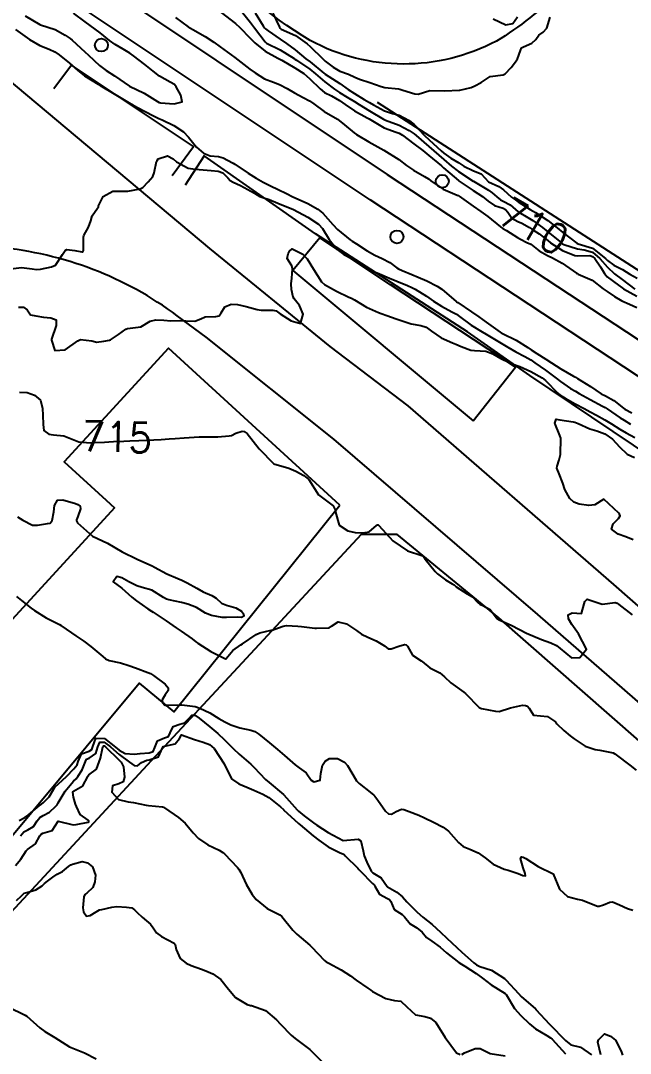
# Model space of a CAD drawing. Header units: metres. Extents: x 286371 to 293043, y 7462578 to 7466404.
# Drawn here: x 290257.3 to 290338.4, y 7463585.7 to 7463723.2 of the extents above; entities that cross this region are included whole.
import ezdxf
from ezdxf.enums import TextEntityAlignment as Align

# ---------------------------------------------------------------- set-up
doc = ezdxf.new("R2010")
doc.units = ezdxf.units.M
doc.header["$MEASUREMENT"] = 0
for name, color, linetype in [('Cemitério', 206, 'Continuous'), ('Cotas', 45, 'Continuous'), ('Curvas de Nivel 1m', 11, 'Continuous'), ('Curvas de Nivel 5m', 15, 'Continuous'), ('Divisas', 45, 'Continuous'), ('Edificações', 30, 'Continuous'), ('Linha Férrea', 20, 'Continuous'), ('Postes', 20, 'Continuous'), ('Vias primárias', 230, 'Continuous')]:
    doc.layers.add(name, color=color, linetype=linetype)
doc.styles.add('Style-STANDARD', font='STANDARD.shx')

msp = doc.modelspace()

# ---------------------------------------------------------------- linework, layer by layer
at = {"layer": 'Cemitério'}
msp.add_lwpolyline([(290252.66, 7463600.96), (290274.14, 7463624.13), (290287.31, 7463638.32), (290302.62, 7463654.84), (290307.3, 7463654.81), (290320.89, 7463643.68), (290361.84, 7463607.8), (290366.22, 7463603.97), (290366.71, 7463603.53), (290363.87, 7463600.55), (290362.96, 7463599.54), (290362.75, 7463599.73), (290354.17, 7463590.28), (290341.47, 7463576.29)], dxfattribs=at)
at = {"layer": 'Curvas de Nivel 1m', "flags": 128}
for points, elevation in [([(290257.87, 7463723.82), (290259.82, 7463722.66), (290259.85, 7463722.63), (290259.89, 7463722.61), (290261.84, 7463721.98), (290263.17, 7463721.26), (290263.83, 7463720.82), (290264.1, 7463720.59), (290265.8, 7463719.01), (290266.29, 7463718.56), (290267.77, 7463717.19), (290268.66, 7463716.52), (290269.75, 7463715.81), (290271.73, 7463714.47), (290273.72, 7463713.52), (290275.46, 7463712.42), (290275.69, 7463712.29), (290275.87, 7463712.23), (290277.69, 7463712.1), (290278.74, 7463712.36), (290278.58, 7463713.24), (290277.97, 7463714.38), (290277.73, 7463714.66), (290277.15, 7463714.97), (290275.75, 7463715.78), (290274.9, 7463716.43), (290273.78, 7463717.32), (290272.3, 7463718.47), (290271.8, 7463718.84), (290270.92, 7463719.38), (290269.82, 7463720), (290269.09, 7463720.52), (290267.84, 7463721.56), (290266.5, 7463722.55), (290265.86, 7463723.01), (290264.31, 7463724.16)], 711), ([(290286.8, 7463724.24), (290287.86, 7463722.93), (290288.39, 7463722.22), (290289.82, 7463720.34), (290290, 7463720.19), (290291.8, 7463719.28), (290293.65, 7463718.14), (290293.78, 7463718.05), (290293.99, 7463717.93), (290295.76, 7463716.7), (290296.51, 7463716.09), (290297.74, 7463715.01), (290299.04, 7463714.05), (290299.72, 7463713.63), (290300.74, 7463713), (290301.7, 7463712.4), (290302.33, 7463712), (290303.68, 7463711.18), (290305.57, 7463710.05), (290305.66, 7463710.01), (290305.81, 7463709.95), (290307.65, 7463709.25), (290309, 7463708.54), (290309.64, 7463708.12), (290309.91, 7463707.89), (290311.61, 7463706.42), (290312.26, 7463705.85), (290313.59, 7463704.68), (290314.6, 7463703.82), (290315.55, 7463703.08), (290317.51, 7463701.8), (290317.53, 7463701.79), (290319.52, 7463700.61), (290320.05, 7463700.27), (290320.64, 7463699.72), (290321.12, 7463699.33), (290321.5, 7463699.15), (290322.43, 7463698.64), (290323.48, 7463697.74), (290323.56, 7463697.67), (290324.78, 7463696.97), (290325.46, 7463696.56), (290326.75, 7463695.62), (290327.44, 7463695.08), (290329.26, 7463693.59), (290329.41, 7463693.49), (290329.59, 7463693.4), (290331.4, 7463692.79), (290332.27, 7463692.67), (290333.4, 7463692.34), (290334.37, 7463691.51), (290335.37, 7463690.36), (290336.33, 7463689.48), (290337.34, 7463688.7), (290339.04, 7463687.44)], 709), ([(290288.5, 7463724.22), (290289.56, 7463722.49), (290289.74, 7463722.2), (290289.84, 7463722.08), (290290.2, 7463721.83), (290291.82, 7463720.73), (290292.65, 7463720.15), (290293.8, 7463719.29), (290295.23, 7463718.11), (290295.78, 7463717.68), (290297.64, 7463716.19), (290297.75, 7463716.11), (290297.8, 7463716.07), (290299.74, 7463714.8), (290300.86, 7463714.03), (290301.72, 7463713.46), (290303, 7463712.7), (290303.7, 7463712.3), (290304.22, 7463711.98), (290305.68, 7463711.18), (290306.78, 7463710.83), (290307.67, 7463710.6), (290308.97, 7463709.9), (290309.66, 7463709.33), (290311.03, 7463707.87), (290311.63, 7463707.3), (290313.26, 7463705.84), (290313.6, 7463705.55), (290314.53, 7463704.87), (290315.57, 7463704.24), (290316.27, 7463703.79), (290317.56, 7463703.2), (290318.56, 7463702.77), (290319.53, 7463701.74), (290320.93, 7463701.12), (290321.52, 7463700.67), (290322.61, 7463699.69), (290323.14, 7463699.32), (290323.5, 7463699.08), (290325.11, 7463698.02), (290325.48, 7463697.81), (290325.79, 7463697.64), (290327.46, 7463696.56), (290328.68, 7463695.6), (290329.44, 7463694.99), (290331.3, 7463693.56), (290331.41, 7463693.51), (290331.47, 7463693.49), (290333.4, 7463692.87), (290335.11, 7463691.5), (290335.38, 7463691.23), (290336.24, 7463690.62), (290337.36, 7463690.06), (290338.34, 7463689.45), (290339.35, 7463688.89)], 708), ([(290290.83, 7463724.18), (290291.7, 7463722.32), (290291.8, 7463722.17), (290291.84, 7463722.12), (290291.94, 7463722.06), (290293.83, 7463721.2), (290295.41, 7463720.11), (290295.81, 7463719.74), (290297.47, 7463718.08), (290297.78, 7463717.8), (290298.84, 7463716.99), (290299.76, 7463716.45), (290300.9, 7463716.03), (290301.75, 7463715.65), (290302.37, 7463715.38), (290303.74, 7463714.94), (290305.27, 7463714.42), (290305.73, 7463714.29), (290307.57, 7463714.08), (290307.73, 7463714.06), (290308.14, 7463713.92), (290309.72, 7463713.45), (290310.2, 7463713.41), (290311.72, 7463713.86), (290313.72, 7463713.85), (290315.63, 7463713.9), (290315.73, 7463713.91), (290317.22, 7463714.28), (290317.74, 7463714.5), (290318.55, 7463714.95), (290319.75, 7463715.73), (290321.49, 7463715.97), (290321.76, 7463716.09), (290322.54, 7463716.93), (290323.13, 7463717.68), (290323.39, 7463718.09), (290323.81, 7463719.18), (290323.92, 7463719.56), (290324.2, 7463719.67), (290325.29, 7463720.18), (290325.83, 7463720.68), (290326.24, 7463721.23), (290326.82, 7463721.63), (290327.31, 7463722.17), (290327.75, 7463723.62)], 707), ([(290277.87, 7463723.6), (290279.55, 7463722.35), (290279.85, 7463722.16), (290280.19, 7463721.99), (290281.84, 7463721.08), (290282.99, 7463720.3), (290283.81, 7463719.69), (290285.78, 7463718.25), (290287.76, 7463716.72), (290288.47, 7463716.21), (290289.74, 7463715.45), (290290.91, 7463715), (290291.73, 7463714.69), (290292.72, 7463714.15), (290293.72, 7463713.55), (290294.86, 7463712.96), (290295.7, 7463712.49), (290296.27, 7463712.1), (290297.68, 7463711.1), (290299.44, 7463710.05), (290299.66, 7463709.9), (290300.38, 7463709.31), (290301.64, 7463708.25), (290301.98, 7463708.01), (290303.62, 7463707.06), (290305.6, 7463705.95), (290307.59, 7463704.68), (290308.64, 7463703.91), (290309.56, 7463703.27), (290311, 7463702.42), (290311.55, 7463702.1), (290311.87, 7463701.86), (290313.52, 7463700.73), (290315.35, 7463699.96), (290315.51, 7463699.88), (290315.63, 7463699.8), (290317.48, 7463698.47), (290318.53, 7463697.76), (290319.46, 7463697.1), (290321.15, 7463695.72), (290321.44, 7463695.5), (290321.92, 7463695.23), (290323.42, 7463694.33), (290323.82, 7463694.08), (290324.63, 7463693.66), (290325.18, 7463693.42), (290325.41, 7463693.24), (290326.29, 7463692.53), (290327.39, 7463691.9), (290328.06, 7463691.6), (290329.37, 7463690.88), (290331.27, 7463689.56), (290331.35, 7463689.5), (290331.47, 7463689.44), (290333.34, 7463688.61), (290334.79, 7463687.5), (290335.32, 7463687.11), (290336.33, 7463686.46), (290337.3, 7463685.9), (290338.29, 7463685.45), (290339.28, 7463684.98)], 711), ([(290320.17, 7463723.43), (290321.86, 7463722.61), (290322.77, 7463722.79), (290323.4, 7463723.68)], 706), ([(290256.55, 7463722), (290257.83, 7463721.09), (290258.42, 7463720.68), (290259.81, 7463719.88), (290261.06, 7463719.39), (290261.8, 7463719.02), (290262.39, 7463718.62), (290263.78, 7463717.51), (290264.83, 7463716.58), (290265.75, 7463715.84), (290267.57, 7463714.7), (290267.74, 7463714.61), (290267.86, 7463714.53), (290269.72, 7463713.43), (290271.26, 7463712.48), (290271.7, 7463712.23), (290272.22, 7463711.94), (290273.67, 7463711.16), (290275.11, 7463710.42), (290275.66, 7463710.16), (290276.09, 7463709.98), (290277.65, 7463709.22), (290278.95, 7463708.36), (290279.62, 7463707.67), (290280.68, 7463706.34), (290281.59, 7463705.54), (290282.48, 7463705.2), (290283.59, 7463705.08), (290284.21, 7463704.91), (290285.45, 7463704.26), (290285.53, 7463704.21), (290285.57, 7463704.19), (290285.76, 7463704.07), (290287.55, 7463702.89), (290288.61, 7463702.21), (290289.54, 7463701.68), (290290.51, 7463701.2), (290291.52, 7463700.7), (290292.63, 7463700.15), (290293.51, 7463699.72), (290294.2, 7463699.43), (290295.5, 7463698.85), (290296.82, 7463698.08), (290297.48, 7463697.54), (290298.8, 7463696.05), (290299.44, 7463695.36), (290301.14, 7463694.02), (290301.41, 7463693.82), (290301.95, 7463693.47), (290303.39, 7463692.55), (290304.41, 7463691.97), (290305.38, 7463691.53), (290306.42, 7463690.99), (290307.36, 7463690.29), (290307.57, 7463690.13), (290308.03, 7463689.91), (290309.35, 7463689.38), (290310.17, 7463689.05), (290311.33, 7463688.56), (290312.72, 7463687.84), (290313.32, 7463687.43), (290315.22, 7463685.81), (290315.29, 7463685.75), (290315.44, 7463685.66), (290317.27, 7463684.43), (290318.24, 7463683.76), (290319.25, 7463683.05), (290321.11, 7463681.72), (290321.23, 7463681.63), (290321.39, 7463681.55), (290323.22, 7463680.65), (290324.77, 7463679.66), (290325.2, 7463679.36), (290325.99, 7463678.85), (290327.18, 7463678.1), (290327.95, 7463677.61), (290329.15, 7463676.85), (290330.84, 7463675.87), (290331.14, 7463675.7), (290331.37, 7463675.56), (290333.12, 7463674.47), (290334.56, 7463673.51), (290335.1, 7463673.23), (290336.22, 7463672.61), (290337.08, 7463671.93), (290337.32, 7463671.71), (290337.71, 7463671.46), (290338.61, 7463670.98)], 712), ([(290255.93, 7463690.14), (290257.36, 7463690.3), (290258.81, 7463690.12), (290259.35, 7463690.05), (290259.89, 7463690.11), (290261.36, 7463690.41), (290261.88, 7463690.62), (290262.84, 7463692.06), (290263.17, 7463692.6), (290263.4, 7463692.71), (290264.45, 7463692.58), (290265.39, 7463692.39), (290265.54, 7463692.42), (290265.62, 7463692.56), (290265.61, 7463694.37), (290265.66, 7463694.56), (290266.3, 7463695.69), (290266.59, 7463696.55), (290266.8, 7463697.21), (290267.48, 7463698.21), (290267.6, 7463698.41), (290267.63, 7463698.53), (290268.24, 7463699.78), (290269.51, 7463700.5), (290271.51, 7463700.47), (290273.18, 7463700.79), (290273.52, 7463700.98), (290274.25, 7463701.72), (290274.85, 7463702.42), (290275.05, 7463702.92), (290275.35, 7463704.42), (290275.42, 7463704.57), (290275.58, 7463704.78), (290276.8, 7463705.18), (290277.58, 7463704.76), (290278.02, 7463704.38), (290279.56, 7463703.55), (290280.5, 7463703.4), (290281.56, 7463703.31), (290282.62, 7463703.25), (290283.56, 7463703.16), (290284.18, 7463702.91), (290284.85, 7463702.27), (290285.15, 7463701.88), (290285.54, 7463701.68), (290286.52, 7463701.23), (290287.52, 7463700.71), (290288.37, 7463700.21), (290289.08, 7463699.78), (290289.51, 7463699.63), (290290.32, 7463699.36), (290291.49, 7463698.87), (290293.38, 7463698.14), (290293.48, 7463698.09), (290293.56, 7463698.06), (290295.47, 7463697.03), (290296.92, 7463696.08), (290297.45, 7463695.52), (290298.34, 7463694.06), (290299.39, 7463692.7), (290300.26, 7463692.03), (290301.38, 7463691.47), (290302.64, 7463690.72), (290303.36, 7463690.26), (290303.88, 7463689.98), (290305.35, 7463689.36), (290306.36, 7463688.92), (290307.33, 7463688.48), (290308.75, 7463687.9), (290309.32, 7463687.67), (290309.76, 7463687.44), (290311.3, 7463686.51), (290312.24, 7463685.85), (290313.28, 7463685.15), (290314.67, 7463684.41), (290315.27, 7463684.09), (290315.69, 7463683.8), (290317.25, 7463682.66), (290318.72, 7463681.75), (290319.23, 7463681.46), (290319.9, 7463681.06), (290321.21, 7463680.24), (290322.11, 7463679.7), (290323.2, 7463679.08), (290324.39, 7463678.46), (290325.18, 7463678.01), (290325.73, 7463677.65), (290327.15, 7463676.66), (290328.53, 7463675.6), (290329.13, 7463675.13), (290330.46, 7463674.23), (290331.11, 7463673.84), (290331.6, 7463673.56), (290333.09, 7463672.74), (290334.72, 7463671.87), (290335.08, 7463671.68), (290335.19, 7463671.61), (290335.33, 7463671.5), (290337.06, 7463670.33), (290337.59, 7463670), (290338.45, 7463669.45)], 713), ([(290256.95, 7463685.03), (290257.28, 7463685.06), (290257.63, 7463685.04), (290258.11, 7463684.68), (290258.58, 7463684), (290259.26, 7463683.87), (290260.32, 7463683.71), (290261.26, 7463683.6), (290261.99, 7463683.36), (290262, 7463682.62), (290261.38, 7463680.8), (290261.35, 7463680.63), (290261.83, 7463679.26), (290263.2, 7463679.36), (290264.86, 7463680.57), (290265.22, 7463680.72), (290266.74, 7463680.54), (290267.21, 7463680.43), (290267.34, 7463680.4), (290268.33, 7463680.52), (290269.09, 7463680.64), (290269.22, 7463680.68), (290270.3, 7463681.41), (290271.24, 7463682.12), (290271.49, 7463682.22), (290273.24, 7463682.44), (290274.5, 7463683.18), (290275.26, 7463683.37), (290276.33, 7463683.32), (290277.26, 7463683.24), (290278.36, 7463683.27), (290279.26, 7463683.22), (290280.43, 7463683.16), (290281.26, 7463683.49), (290281.82, 7463683.76), (290283.26, 7463683.8), (290283.67, 7463683.88), (290283.95, 7463684.28), (290284.46, 7463685.09), (290285.29, 7463685.44), (290286.13, 7463685.41), (290287.28, 7463685.13), (290288.76, 7463684.73), (290289.27, 7463684.64), (290290.83, 7463684.62), (290291.27, 7463684.53), (290291.8, 7463684.17), (290293.25, 7463683.2), (290294.5, 7463682.88), (290294.89, 7463684.12), (290294.39, 7463685.24), (290293.65, 7463686.14), (290293.53, 7463686.37), (290293.31, 7463687.38), (290293.25, 7463688.15), (290293.34, 7463688.89), (290293.45, 7463690.13), (290293.36, 7463690.55), (290292.76, 7463691.52), (290292.85, 7463692.14), (290293.05, 7463692.48), (290293.4, 7463692.8), (290294.81, 7463692.11), (290295.38, 7463691.47), (290296.24, 7463690.09), (290297.33, 7463688.39), (290297.69, 7463688.07), (290299.31, 7463687.17), (290300.96, 7463686.36), (290301.3, 7463686.22), (290301.72, 7463686.01), (290303.28, 7463685.03), (290304.91, 7463684.32), (290305.27, 7463684.2), (290306, 7463683.94), (290307.26, 7463683.5), (290307.91, 7463683.26), (290309.25, 7463682.82), (290310.53, 7463682.59), (290311.24, 7463682.36), (290311.95, 7463681.85), (290313.22, 7463680.97), (290314.75, 7463680.28), (290315.21, 7463680.12), (290315.89, 7463679.79), (290317.2, 7463679.31), (290317.68, 7463679.28), (290319.2, 7463679.17), (290320.11, 7463678.81), (290321.18, 7463678.19), (290322.2, 7463677.7), (290323.17, 7463677.34), (290323.7, 7463677.14), (290325.16, 7463676.48), (290326.67, 7463675.63), (290327.13, 7463675.27), (290328.75, 7463673.6), (290329.1, 7463673.31), (290329.76, 7463672.92), (290331.08, 7463672.19), (290332.27, 7463671.55), (290333.07, 7463671.12), (290333.92, 7463670.66), (290335.05, 7463670.02), (290335.93, 7463669.49), (290337.03, 7463668.8), (290337.87, 7463668.3), (290339.02, 7463667.67)], 714), ([(290256.85, 7463657.13), (290257.53, 7463656.68), (290258.83, 7463656.03), (290259.48, 7463656.01), (290260.84, 7463656.25), (290261.18, 7463656.29), (290261.44, 7463656.63), (290261.68, 7463657.8), (290261.78, 7463658.62), (290262.17, 7463659.33), (290262.89, 7463659.39), (290264.57, 7463658.89), (290264.88, 7463658.78), (290265.16, 7463658.57), (290265.24, 7463658.19), (290264.85, 7463657.16), (290264.69, 7463656.73), (290264.69, 7463656.58), (290264.84, 7463656.32), (290266.81, 7463654.54), (290268.8, 7463653.61), (290270.78, 7463652.48), (290272.77, 7463651.49), (290274.47, 7463650.72), (290274.76, 7463650.59), (290275.08, 7463650.42), (290276.74, 7463649.56), (290278.19, 7463648.91), (290278.73, 7463648.69), (290279.44, 7463648.35), (290280.7, 7463647.64), (290281.55, 7463647.17), (290282.69, 7463646.64), (290282.92, 7463646.54), (290283.29, 7463646.29), (290284.01, 7463645.62), (290284.67, 7463645.39), (290285.89, 7463645.02), (290286.66, 7463644.57), (290286.91, 7463644.23), (290286.95, 7463643.92), (290286.65, 7463643.73), (290286.16, 7463643.76), (290284.65, 7463643.72), (290284.1, 7463643.73), (290282.65, 7463643.98), (290281.88, 7463644.32), (290280.67, 7463645.07), (290279.5, 7463645.52), (290278.67, 7463645.73), (290276.99, 7463646.07), (290276.68, 7463646.18), (290276.29, 7463646.4), (290274.71, 7463647.36), (290273.42, 7463647.73), (290272.72, 7463647.93), (290271.67, 7463648.47), (290270.73, 7463649.03), (290270.05, 7463649.17), (290269.59, 7463648.5), (290270.71, 7463647.65), (290272.04, 7463646.46), (290272.69, 7463645.93), (290274.21, 7463644.89), (290274.66, 7463644.59), (290274.92, 7463644.42), (290276.64, 7463643.27), (290277.94, 7463642.37), (290278.62, 7463641.9), (290280.07, 7463640.87), (290280.6, 7463640.51), (290280.84, 7463640.33), (290282.58, 7463639.19), (290284.42, 7463638.28), (290284.56, 7463638.24), (290284.6, 7463638.24), (290284.62, 7463638.27), (290285.49, 7463639.35), (290286.59, 7463640.11), (290286.81, 7463640.24), (290288.61, 7463641.48), (290289.11, 7463641.71), (290290.62, 7463642.04), (290290.74, 7463642.05), (290291.09, 7463642.17), (290292.19, 7463642.59), (290292.63, 7463642.67), (290294.17, 7463642.59), (290294.63, 7463642.54), (290296.4, 7463642.32), (290296.63, 7463642.3), (290298.32, 7463642.37), (290298.63, 7463642.56), (290299.53, 7463643.15), (290300.64, 7463642.91), (290301.95, 7463642), (290302.62, 7463641.5), (290303.49, 7463641.11), (290304.6, 7463640.62), (290305.69, 7463639.95), (290306.2, 7463639.55), (290306.59, 7463639.57), (290307.61, 7463639.92), (290308.37, 7463640.13), (290308.6, 7463640.08), (290308.74, 7463639.9), (290309.41, 7463638.73), (290310.57, 7463637.98), (290310.64, 7463637.95), (290310.73, 7463637.87), (290311.75, 7463637.05), (290312.55, 7463636.65), (290313.08, 7463636.38), (290313.68, 7463635.83), (290314.52, 7463635.05), (290316.27, 7463633.79), (290316.49, 7463633.6), (290318.31, 7463631.76), (290318.46, 7463631.66), (290318.59, 7463631.63), (290320.46, 7463631.28), (290320.94, 7463631.24), (290322.46, 7463631.69), (290324.08, 7463632.07), (290324.47, 7463632.03), (290324.73, 7463631.92), (290324.95, 7463631.65), (290325.54, 7463630.73), (290326.45, 7463630.65), (290327.41, 7463630.57), (290328.44, 7463629.83), (290328.64, 7463629.59), (290329.55, 7463628.71), (290330.41, 7463627.99), (290330.93, 7463627.56), (290332.39, 7463626.61), (290333.74, 7463626.16), (290334.38, 7463626.06), (290336.14, 7463625.72), (290336.38, 7463625.59), (290336.54, 7463625.47), (290338.35, 7463624.07), (290339.19, 7463623.43)], 716), ([(290256.69, 7463646.52), (290257.38, 7463645.99), (290258.67, 7463644.97), (290259.1, 7463644.66), (290260.65, 7463643.69), (290262.43, 7463642.81), (290262.64, 7463642.68), (290262.74, 7463642.6), (290264.61, 7463641.27), (290265.66, 7463640.56), (290266.58, 7463639.87), (290268.18, 7463638.52), (290268.56, 7463638.24), (290269.04, 7463638.02), (290270.55, 7463637.68), (290271.65, 7463637.36), (290272.54, 7463637.04), (290274.2, 7463636.43), (290274.53, 7463636.26), (290274.94, 7463636), (290276.51, 7463634.88), (290276.88, 7463634.39), (290276.89, 7463634), (290276.49, 7463633.44), (290276.1, 7463632.78), (290276.13, 7463632.4), (290276.47, 7463632.08), (290276.8, 7463632.06), (290278.47, 7463632.09), (290278.72, 7463632.11), (290280.47, 7463631.9), (290281.13, 7463631.66), (290282.45, 7463631.03), (290283.64, 7463630.29), (290284.44, 7463629.83), (290285.24, 7463629.46), (290286.43, 7463629.06), (290287.91, 7463628.74), (290288.42, 7463628.57), (290288.95, 7463628.21), (290290.4, 7463627.06), (290291.45, 7463626.17), (290292.37, 7463625.38), (290293.8, 7463624.13), (290294.35, 7463623.7), (290295.28, 7463623.06), (290295.95, 7463622.1), (290296.31, 7463621.84), (290297.12, 7463622.08), (290297.23, 7463622.98), (290297.43, 7463624.07), (290297.8, 7463624.62), (290298.36, 7463624.96), (290299.45, 7463624.95), (290300.35, 7463624.46), (290300.76, 7463624.02), (290301.48, 7463622.85), (290301.98, 7463622), (290302.31, 7463621.64), (290303.79, 7463620.48), (290304.29, 7463620.1), (290304.43, 7463619.96), (290304.81, 7463619.42), (290305.85, 7463617.94), (290306.25, 7463617.6), (290306.63, 7463617.55), (290307.25, 7463617.92), (290307.94, 7463618.23), (290308.26, 7463618.16), (290309, 7463617.89), (290310.25, 7463617.43), (290311.03, 7463617.08), (290312.23, 7463616.48), (290313.51, 7463615.83), (290314.22, 7463615.28), (290315.54, 7463613.79), (290316.19, 7463613.26), (290317.06, 7463612.89), (290318.17, 7463612.4), (290319.09, 7463611.74), (290320.15, 7463610.89), (290321.62, 7463610.22), (290322.14, 7463610.1), (290323.47, 7463609.67), (290324.13, 7463609.4), (290324.45, 7463609.34), (290324.44, 7463609.66), (290324.15, 7463610.4), (290323.79, 7463611.67), (290323.94, 7463611.89), (290324.17, 7463611.85), (290324.5, 7463611.66), (290326.15, 7463610.57), (290328.13, 7463609.6), (290328.99, 7463607.59), (290330.08, 7463606.61), (290331.39, 7463606.24), (290332.07, 7463606.1), (290333.48, 7463605.52), (290334.06, 7463605.32), (290334.27, 7463605.31), (290334.85, 7463605.5), (290335.71, 7463605.85), (290336.07, 7463605.87), (290336.99, 7463605.47), (290338.06, 7463604.99), (290338.74, 7463604.76)], 717), ([(290257.04, 7463616.69), (290257.81, 7463617.11), (290258.24, 7463617.4), (290258.93, 7463617.99), (290259.71, 7463618.65), (290260.03, 7463618.88), (290260.27, 7463619.07), (290261.05, 7463619.86), (290261.51, 7463620.63), (290261.8, 7463621.13), (290262.31, 7463621.6), (290263.35, 7463622.59), (290264.34, 7463623.61), (290264.77, 7463624.14), (290264.92, 7463624.57), (290265.35, 7463625.58), (290266.38, 7463625.96), (290266.75, 7463626.17), (290266.87, 7463626.54), (290267.28, 7463627.65), (290268.4, 7463627.62), (290269.89, 7463626.49), (290270.38, 7463626.08), (290271.19, 7463625.65), (290272.37, 7463625.54), (290273.17, 7463625.65), (290274.37, 7463625.72), (290274.91, 7463625.88), (290275.14, 7463626.41), (290275.49, 7463627.32), (290276.4, 7463627.71), (290276.92, 7463627.88), (290277.17, 7463628.38), (290277.58, 7463629.22), (290278.43, 7463629.55), (290279.08, 7463629.71), (290279.69, 7463630.35), (290280.05, 7463630.74), (290280.45, 7463630.71), (290281.04, 7463630.33), (290282.43, 7463629.2), (290283.49, 7463628.29), (290284.4, 7463627.43), (290285.61, 7463626.26), (290286.37, 7463625.54), (290287.88, 7463624.22), (290288.35, 7463623.77), (290289.84, 7463622.19), (290290.32, 7463621.75), (290292.24, 7463620.16), (290292.28, 7463620.11), (290294.06, 7463618.13), (290294.25, 7463617.94), (290295.01, 7463617.35), (290296.23, 7463616.41), (290296.68, 7463616.09), (290298.21, 7463615.13), (290300.19, 7463614.03), (290302.2, 7463614.23), (290302.56, 7463613.99), (290302.87, 7463612.69), (290303, 7463611.99), (290303.34, 7463611.17), (290303.9, 7463609.98), (290304.13, 7463609.76), (290305.25, 7463609.08), (290306.05, 7463607.94), (290306.07, 7463607.9), (290306.1, 7463607.88), (290307.36, 7463607.18), (290308.08, 7463606.53), (290308.67, 7463605.9), (290310.05, 7463604.53), (290310.81, 7463603.86), (290312.03, 7463602.85), (290313.17, 7463601.83), (290314, 7463601.03), (290315.31, 7463599.79), (290315.97, 7463599.19), (290317.61, 7463597.76), (290317.94, 7463597.51), (290318.4, 7463597.28), (290319.93, 7463596.81), (290321.67, 7463595.7), (290321.91, 7463595.46), (290323.54, 7463593.67), (290323.88, 7463593.3), (290325.78, 7463591.64), (290325.85, 7463591.56), (290327.66, 7463589.61), (290327.82, 7463589.44), (290329.64, 7463587.58), (290329.79, 7463587.43), (290330.48, 7463586.87), (290331.78, 7463586.55), (290333.24, 7463585.52)], 718), ([(290257.22, 7463614.69), (290257.7, 7463615.2), (290258.22, 7463615.46), (290258.96, 7463615.92), (290259.47, 7463616.66), (290259.79, 7463617.1), (290260.25, 7463617.38), (290261.08, 7463617.8), (290261.96, 7463618.62), (290262.1, 7463618.79), (290262.27, 7463619.06), (290263.19, 7463620.6), (290264.31, 7463621.95), (290264.63, 7463622.26), (290264.88, 7463622.57), (290265.44, 7463623.46), (290265.88, 7463624.55), (290266.04, 7463624.86), (290266.36, 7463625.03), (290267.25, 7463625.65), (290267.54, 7463626.53), (290267.78, 7463627.14), (290268.39, 7463627.13), (290269.21, 7463626.5), (290270.37, 7463625.5), (290271.77, 7463624.46), (290272.35, 7463624.03), (290272.8, 7463624), (290273.36, 7463624.44), (290274.04, 7463624.75), (290274.36, 7463624.78), (290275.6, 7463625.17), (290276.16, 7463626.4), (290276.23, 7463626.55), (290276.39, 7463626.61), (290277.84, 7463626.92), (290278.4, 7463627.64), (290278.67, 7463628.11), (290280.4, 7463627.48), (290281.57, 7463627.14), (290282.39, 7463626.81), (290283.01, 7463626.3), (290284.35, 7463624.27), (290285.32, 7463622.26), (290286.31, 7463621.61), (290287.38, 7463621.16), (290288.3, 7463620.74), (290289.51, 7463620.2), (290290.28, 7463619.78), (290291.87, 7463618.55), (290292.25, 7463618.17), (290292.27, 7463618.15), (290294.23, 7463616.33), (290294.46, 7463616.12), (290296.2, 7463614.68), (290296.97, 7463614.08), (290298.18, 7463613.2), (290299.79, 7463612.42), (290300.17, 7463612.26), (290300.31, 7463612.18), (290300.48, 7463612.03), (290302.14, 7463610.38), (290302.3, 7463610.17), (290302.44, 7463610), (290304.11, 7463608.34), (290304.3, 7463608.16), (290304.42, 7463607.97), (290305.02, 7463606.89), (290306.08, 7463606.34), (290306.35, 7463606.21), (290306.52, 7463605.94), (290307, 7463604.86), (290308.05, 7463604.18), (290308.37, 7463603.9), (290309.11, 7463602.97), (290310.02, 7463602.42), (290310.7, 7463601.86), (290311.29, 7463601.14), (290312, 7463600.65), (290313.12, 7463599.83), (290313.96, 7463599.09), (290315.61, 7463597.79), (290315.94, 7463597.57), (290316.4, 7463597.32), (290317.92, 7463596.36), (290318.75, 7463595.74), (290319.9, 7463594.83), (290321.74, 7463593.7), (290321.88, 7463593.56), (290323.01, 7463591.68), (290323.84, 7463590.76), (290324.99, 7463589.65), (290325.81, 7463588.97), (290327.32, 7463588.09), (290327.8, 7463587.8), (290328.01, 7463587.6), (290329.77, 7463585.67)], 719), ([(290256.71, 7463606.06), (290257.36, 7463606.69), (290257.74, 7463607.03), (290258.09, 7463607.14), (290259.27, 7463607.49), (290260.1, 7463608.02), (290260.44, 7463608.31), (290260.85, 7463608.63), (290261.55, 7463609.19), (290262.13, 7463609.59), (290262.82, 7463609.92), (290263.63, 7463610.59), (290263.95, 7463610.79), (290264.15, 7463610.89), (290265.45, 7463611.27), (290266.15, 7463611.09), (290266.84, 7463610.54), (290267.21, 7463609.45), (290267.14, 7463608.54), (290266.86, 7463607.78), (290266.09, 7463607.03), (290265.8, 7463606.85), (290265.66, 7463606.56), (290265.53, 7463605.09), (290265.63, 7463604.56), (290266.04, 7463603.99), (290266.52, 7463604.06), (290267.31, 7463604.54), (290267.76, 7463604.82), (290268.05, 7463604.86), (290269.38, 7463605.18), (290270.06, 7463605.26), (290271.37, 7463605.16), (290272.05, 7463605.07), (290272.43, 7463604.84), (290272.78, 7463604.45), (290273.42, 7463603.83), (290274.03, 7463603.37), (290274.53, 7463602.93), (290274.89, 7463602.42), (290275.35, 7463601.75), (290276, 7463601.27), (290277.7, 7463600.37), (290277.84, 7463600.22), (290277.97, 7463599.52), (290278.5, 7463598.36), (290279.31, 7463597.71), (290279.94, 7463597.43), (290281.32, 7463596.92), (290281.93, 7463596.68), (290282.86, 7463596.29), (290283.91, 7463595.55), (290284.93, 7463594.26), (290285.88, 7463593.17), (290287.43, 7463592.22), (290287.86, 7463592.1), (290288, 7463592.08), (290289.85, 7463591.4), (290291.34, 7463590.16), (290291.83, 7463589.62), (290293.29, 7463588.13), (290293.79, 7463587.71), (290295.39, 7463586.48), (290295.77, 7463586.21), (290295.9, 7463586.09), (290297.74, 7463584.24)], 721), ([(290255.85, 7463591.78), (290257.59, 7463590.92), (290257.84, 7463590.82), (290258.06, 7463590.67), (290259.81, 7463589.11), (290260.47, 7463588.63), (290261.79, 7463587.84), (290263.77, 7463586.58), (290265.76, 7463585.8), (290267.31, 7463584.97)], 722), ([(290334.49, 7463585.5), (290334.11, 7463587.19), (290334.17, 7463587.51), (290335, 7463588.3), (290335.8, 7463588.02), (290336.45, 7463587.47), (290337.22, 7463586.02), (290337.4, 7463585.46)], 718)]:
    msp.add_lwpolyline(points, dxfattribs=dict(at, elevation=elevation))
at = {"layer": 'Curvas de Nivel 5m', "flags": 128}
for points, elevation in [([(290283.96, 7463724.28), (290285.86, 7463722.78), (290286.43, 7463722.25), (290287.83, 7463720.86), (290288.45, 7463720.21), (290289.8, 7463719.1), (290291.49, 7463718.17), (290291.78, 7463718.04), (290292.03, 7463717.91), (290293.77, 7463716.91), (290294.96, 7463716.12), (290295.74, 7463715.44), (290297.11, 7463714.08), (290297.72, 7463713.62), (290298.62, 7463713.15), (290299.7, 7463712.55), (290300.46, 7463712.03), (290301.68, 7463711.19), (290303.39, 7463710.26), (290303.67, 7463710.11), (290303.87, 7463709.98), (290305.65, 7463708.91), (290307.24, 7463708.34), (290307.64, 7463708.19), (290308.09, 7463707.92), (290309.62, 7463706.78), (290310.79, 7463705.88), (290311.59, 7463705.22), (290313.27, 7463703.84), (290313.57, 7463703.59), (290314.97, 7463702.38), (290315.54, 7463701.89), (290315.65, 7463701.8), (290317.52, 7463700.58), (290318.75, 7463699.76), (290319.5, 7463699.15), (290320.34, 7463698.58), (290321.48, 7463698.21), (290321.82, 7463698.05), (290322.11, 7463697.7), (290322.65, 7463696.88), (290323.46, 7463696.45), (290324, 7463696.22), (290325, 7463695.65), (290325.26, 7463695.47), (290325.44, 7463695.35), (290326.27, 7463694.79), (290327.42, 7463693.9), (290327.79, 7463693.61), (290329.4, 7463692.6), (290331.02, 7463691.93), (290331.39, 7463691.88), (290333.02, 7463691.9), (290333.39, 7463691.8), (290333.71, 7463691.52), (290334.46, 7463690.42), (290334.98, 7463689.5), (290335.35, 7463689.09), (290336.84, 7463687.96), (290337.33, 7463687.59), (290337.5, 7463687.46), (290339.31, 7463686.49)], 710), ([(290257.11, 7463673.74), (290258.12, 7463673.67), (290259.1, 7463673.33), (290259.92, 7463672.65), (290260.15, 7463671.57), (290260.22, 7463670.65), (290260.24, 7463669.44), (290260.36, 7463668.64), (290261.02, 7463668.13), (290261.61, 7463668.03), (290263.01, 7463667.93), (290264.12, 7463667.48), (290265, 7463667.12), (290266.56, 7463666.99), (290267, 7463667.01), (290268.44, 7463667.09), (290269, 7463667.11), (290269.64, 7463667.14), (290271.01, 7463667.21), (290271.78, 7463667.25), (290273.01, 7463667.29), (290274.1, 7463667.33), (290275.01, 7463667.38), (290275.98, 7463667.43), (290277.01, 7463667.5), (290277.84, 7463667.54), (290279.01, 7463667.64), (290279.67, 7463667.69), (290281.02, 7463667.76), (290281.55, 7463667.78), (290283.02, 7463667.8), (290283.5, 7463667.8), (290285.02, 7463667.92), (290285.31, 7463667.97), (290285.91, 7463668.25), (290286.74, 7463668.53), (290287.03, 7463668.5), (290287.42, 7463668.23), (290288.99, 7463666.2), (290290.96, 7463664.17), (290292.96, 7463663.59), (290293.89, 7463663.19), (290294.94, 7463662.62), (290295.63, 7463662.1), (290296.9, 7463660.08), (290298.87, 7463658.59), (290299.15, 7463658.05), (290299.16, 7463657.75), (290299.67, 7463656.04), (290300.82, 7463655.25), (290301.8, 7463655.03), (290302.82, 7463654.98), (290303.67, 7463655.13), (290304.63, 7463655.97), (290304.73, 7463656.07), (290304.84, 7463656.06), (290304.96, 7463655.96), (290306.8, 7463653.93), (290308.78, 7463652.61), (290310.67, 7463651.98), (290310.78, 7463651.95), (290310.87, 7463651.87), (290311.13, 7463651.5), (290312.42, 7463649.85), (290312.74, 7463649.54), (290313.81, 7463648.74), (290314.72, 7463648.21), (290314.97, 7463648.06), (290315.25, 7463647.81), (290316.7, 7463646.87), (290317.39, 7463646.47), (290318.07, 7463645.76), (290318.41, 7463645.48), (290318.68, 7463645.37), (290319.75, 7463644.81), (290320.55, 7463643.72), (290320.59, 7463643.65), (290320.65, 7463643.61), (290320.95, 7463643.41), (290322.64, 7463642.66), (290324.62, 7463641.65), (290326.6, 7463640.82), (290327.83, 7463640.37), (290328.59, 7463640), (290329.06, 7463639.59), (290330.57, 7463638.35), (290331.69, 7463638.42), (290332.58, 7463639.53), (290331.54, 7463641.55), (290330.63, 7463642.81), (290330.17, 7463643.57), (290330.15, 7463644.08), (290330.66, 7463644.37), (290331.93, 7463644.27), (290332.28, 7463645.54), (290332.35, 7463645.87), (290332.69, 7463646.18), (290334.67, 7463645.5), (290336.42, 7463645.74), (290336.68, 7463645.62), (290336.91, 7463645.47), (290338.65, 7463644.09)], 715), ([(290338.81, 7463654.05), (290337.82, 7463654.46), (290336.82, 7463654.84), (290335.92, 7463655.49), (290336.14, 7463656.19), (290336.86, 7463656.93), (290337.06, 7463657.27), (290336.98, 7463657.47), (290336.87, 7463657.6), (290334.89, 7463659.5), (290333.7, 7463658.71), (290332.88, 7463658.63), (290331.61, 7463658.83), (290330.89, 7463659.08), (290330.35, 7463659.57), (290329.7, 7463660.79), (290329.43, 7463661.59), (290328.94, 7463662.85), (290328.66, 7463663.6), (290328.69, 7463663.87), (290328.97, 7463664.7), (290329.13, 7463665.44), (290329.14, 7463665.59), (290329.18, 7463667.43), (290329.16, 7463667.59), (290329.02, 7463667.95), (290328.38, 7463669.6), (290328.55, 7463670.11), (290329.05, 7463670.04), (290330.82, 7463669.79), (290331.05, 7463669.74), (290331.49, 7463669.56), (290333.03, 7463668.83), (290333.96, 7463668.59), (290335.02, 7463668.16), (290336.03, 7463667.49), (290337, 7463666.43), (290338.01, 7463665.46), (290338.98, 7463665.02)], 715), ([(290256.59, 7463610.7), (290257.26, 7463611.58), (290258.01, 7463612.68), (290258.08, 7463612.77), (290258.18, 7463612.86), (290259.25, 7463613.59), (290259.8, 7463614.65), (290259.97, 7463614.88), (290260.21, 7463615.04), (290261.47, 7463615.37), (290262.23, 7463616.61), (290264.23, 7463616.12), (290264.64, 7463616.16), (290266.23, 7463616.5), (290266.33, 7463616.55), (290266.34, 7463616.66), (290266.24, 7463616.75), (290265.19, 7463617.51), (290264.68, 7463618.58), (290264.57, 7463618.88), (290264.28, 7463619.82), (290264.21, 7463620.49), (290264.24, 7463620.58), (290264.29, 7463620.62), (290265.54, 7463621.32), (290266.19, 7463622.55), (290266.23, 7463622.64), (290266.33, 7463622.79), (290267.34, 7463623.53), (290267.71, 7463624.52), (290267.88, 7463625), (290268.22, 7463626.52), (290268.27, 7463626.63), (290268.39, 7463626.63), (290268.54, 7463626.51), (290270.36, 7463624.76), (290270.63, 7463624.48), (290270.97, 7463623.85), (290271.07, 7463622.47), (290270.92, 7463621.87), (290270.31, 7463621.6), (290269.49, 7463621.31), (290269.39, 7463620.5), (290270.28, 7463619.51), (290271.56, 7463619.18), (290272.27, 7463619.1), (290273.95, 7463618.75), (290274.27, 7463618.7), (290276.14, 7463618.52), (290276.27, 7463618.48), (290276.43, 7463618.39), (290278.25, 7463617.11), (290279.14, 7463616.35), (290280.21, 7463615.08), (290280.93, 7463614.32), (290282.18, 7463613.47), (290283.69, 7463612.76), (290284.17, 7463612.47), (290284.39, 7463612.27), (290286.14, 7463610.46), (290286.3, 7463610.24), (290286.55, 7463609.81), (290287.27, 7463608.23), (290288.08, 7463606.86), (290288.62, 7463606.21), (290290.06, 7463605.01), (290291.74, 7463604.16), (290292.04, 7463603.95), (290293.51, 7463602.13), (290294.01, 7463601.56), (290295.74, 7463600.1), (290295.98, 7463599.88), (290297.72, 7463598.07), (290297.95, 7463597.9), (290298.29, 7463597.72), (290299.94, 7463596.84), (290301.18, 7463596.02), (290301.92, 7463595.48), (290303.49, 7463594.38), (290303.89, 7463594.12), (290304.11, 7463593.97), (290305.87, 7463593.03), (290307.02, 7463592.77), (290307.87, 7463592.65), (290308.67, 7463591.9), (290309.84, 7463590.86), (290311.08, 7463590.62), (290311.83, 7463590.42), (290312.51, 7463589.84), (290313.79, 7463587.82), (290315.27, 7463585.8), (290315.76, 7463585.57)], 720), ([(290315.97, 7463585.58), (290316.33, 7463585.79), (290317.77, 7463586.35), (290318.41, 7463586.38), (290319.76, 7463585.72), (290321.76, 7463585.38)], 720)]:
    msp.add_lwpolyline(points, dxfattribs=dict(at, elevation=elevation))
at = {"layer": 'Divisas'}
for points in [[(290277.43, 7463702.56), (290280.27, 7463706.44), (290264.02, 7463717.26), (290261.67, 7463714.1)], [(290304.74, 7463712.34), (290342.46, 7463688.05), (290341.58, 7463686.97), (290393.79, 7463652.38), (290434.61, 7463624.97), (290455.98, 7463610.37), (290474.16, 7463598.15), (290477.29, 7463601.46)], [(290457.61, 7463587.61), (290447.31, 7463594.5), (290428.43, 7463606.79), (290411.63, 7463617.29), (290406.14, 7463620.88), (290382.67, 7463636.91), (290374.25, 7463643.03), (290359.7, 7463652.39), (290344.39, 7463662.93), (290325.04, 7463675.94), (290316.74, 7463681.77), (290296.5, 7463694.82), (290281.7, 7463705.2), (290279.15, 7463701.29)]]:
    msp.add_lwpolyline(points, dxfattribs=at)
at = {"layer": 'Edificações'}
for points in [[(290317.49, 7463669.9), (290323.12, 7463677.05), (290306.48, 7463688.01), (290297.09, 7463694.27), (290293.5, 7463689.92), (290317.49, 7463669.9)], [(290299.73, 7463658.68), (290276.96, 7463679.59), (290263.06, 7463664.45), (290268.64, 7463659.34), (290269.75, 7463658.31), (290255.64, 7463642.94), (290229.58, 7463614.56), (290244.54, 7463600.83), (290273.03, 7463635.01), (290277.63, 7463631.17), (290299.73, 7463658.68)]]:
    msp.add_lwpolyline(points, close=True, dxfattribs=at)
at = {"layer": 'Linha Férrea'}
for points in [[(290095.27, 7463992.08), (290101.76, 7463957.79), (290107.2, 7463937.74), (290117.66, 7463908.65), (290128.97, 7463883.58), (290144.49, 7463855.69), (290161.13, 7463830.8), (290184.09, 7463799.5), (290201, 7463781.18), (290219.62, 7463763.53), (290234.31, 7463751.68), (290247.38, 7463742.54), (290260.58, 7463733.07), (290306.04, 7463702.71), (290327.19, 7463688.81), (290347.08, 7463675.72), (290361.89, 7463665.97), (290370.68, 7463660.18), (290381.9, 7463652.79), (290383.2, 7463651.89), (290400.24, 7463640.08), (290426.96, 7463622.38), (290447.57, 7463608.66), (290489.8, 7463580.29)], [(290472.55, 7463586.63), (290446.26, 7463604.3), (290435.57, 7463611.84), (290429.37, 7463615.7), (290422.27, 7463620.19), (290414.96, 7463625.31), (290405.86, 7463631.69), (290393.84, 7463639.63), (290384.1, 7463646.09), (290382.47, 7463647.17), (290368.44, 7463656.78), (290359.65, 7463662.57), (290344.84, 7463672.32), (290324.95, 7463685.41), (290303.79, 7463699.31), (290258.26, 7463729.72)]]:
    msp.add_lwpolyline(points, dxfattribs=at)
at = {"layer": 'Postes'}
for centre in [(290268.01, 7463719.92), (290313.39, 7463701.79), (290307.35, 7463694.39)]:
    msp.add_circle(centre, 0.866, dxfattribs=at)
at = {"layer": 'Vias primárias'}
for points in [[(290461.57, 7463634.12), (290442.85, 7463664.25), (290416.78, 7463705.89), (290401.63, 7463730.06, 0.183), (290381.9, 7463738.77, 0.111692), (290351.17, 7463738.28, 0.169972), (290329.07, 7463727.16, -0.060902), (290320.6, 7463720.45, -0.249658), (290295.78, 7463720.54, -0.07622), (290280.82, 7463733.14), (290228.45, 7463779.63), (290212.1, 7463793.97, -0.160399), (290154.21, 7463892.26), (290152.68, 7463908.58, 0.198143), (290146.12, 7463921.06, 0.252984), (290125.88, 7463922.89, 0.252984)], [(290381.97, 7463595.54), (290326.13, 7463644.13), (290298.96, 7463667.48), (290281.97, 7463681.03), (290278.11, 7463683.89, 0.136918), (290254.37, 7463692.99), (290242.73, 7463695.11, 0.100772), (290213.6, 7463694.51, 0.098462), (290204.9, 7463690.64, 0.051437), (290197.7, 7463684.37), (290156.64, 7463639.01), (290149.17, 7463630.77, -0.344531), (290123.02, 7463628.14, -0.073494), (290115.79, 7463633.11, -3.525588)]]:
    msp.add_lwpolyline(points, format="xyb", dxfattribs=at)
msp.add_lwpolyline([(290071.99, 7463872.74), (290096.8, 7463851.06), (290115.63, 7463834.77), (290140.84, 7463812.71), (290172.1, 7463786.38), (290218.33, 7463747.02), (290241.62, 7463727.06), (290282.42, 7463692.83), (290298.4, 7463679.8), (290308.82, 7463671.91), (290336.17, 7463648.12), (290354.7, 7463631.87), (290381.98, 7463608.78), (290440.92, 7463557.33), (290521.2, 7463487.42)], dxfattribs=at)

# ---------------------------------------------------------------- texts
at = {"layer": 'Cotas', "style": 'Style-STANDARD'}
for s, rotation, p in [('710', 329.9965, (290325.58, 7463695.8, 710)), ('715', 358.4276, (290270.08, 7463667.77, 715))]:
    msp.add_text(s, height=4, rotation=rotation, dxfattribs=at).set_placement(p, align=Align.MIDDLE_CENTER)

doc.saveas('drawing.dxf')
